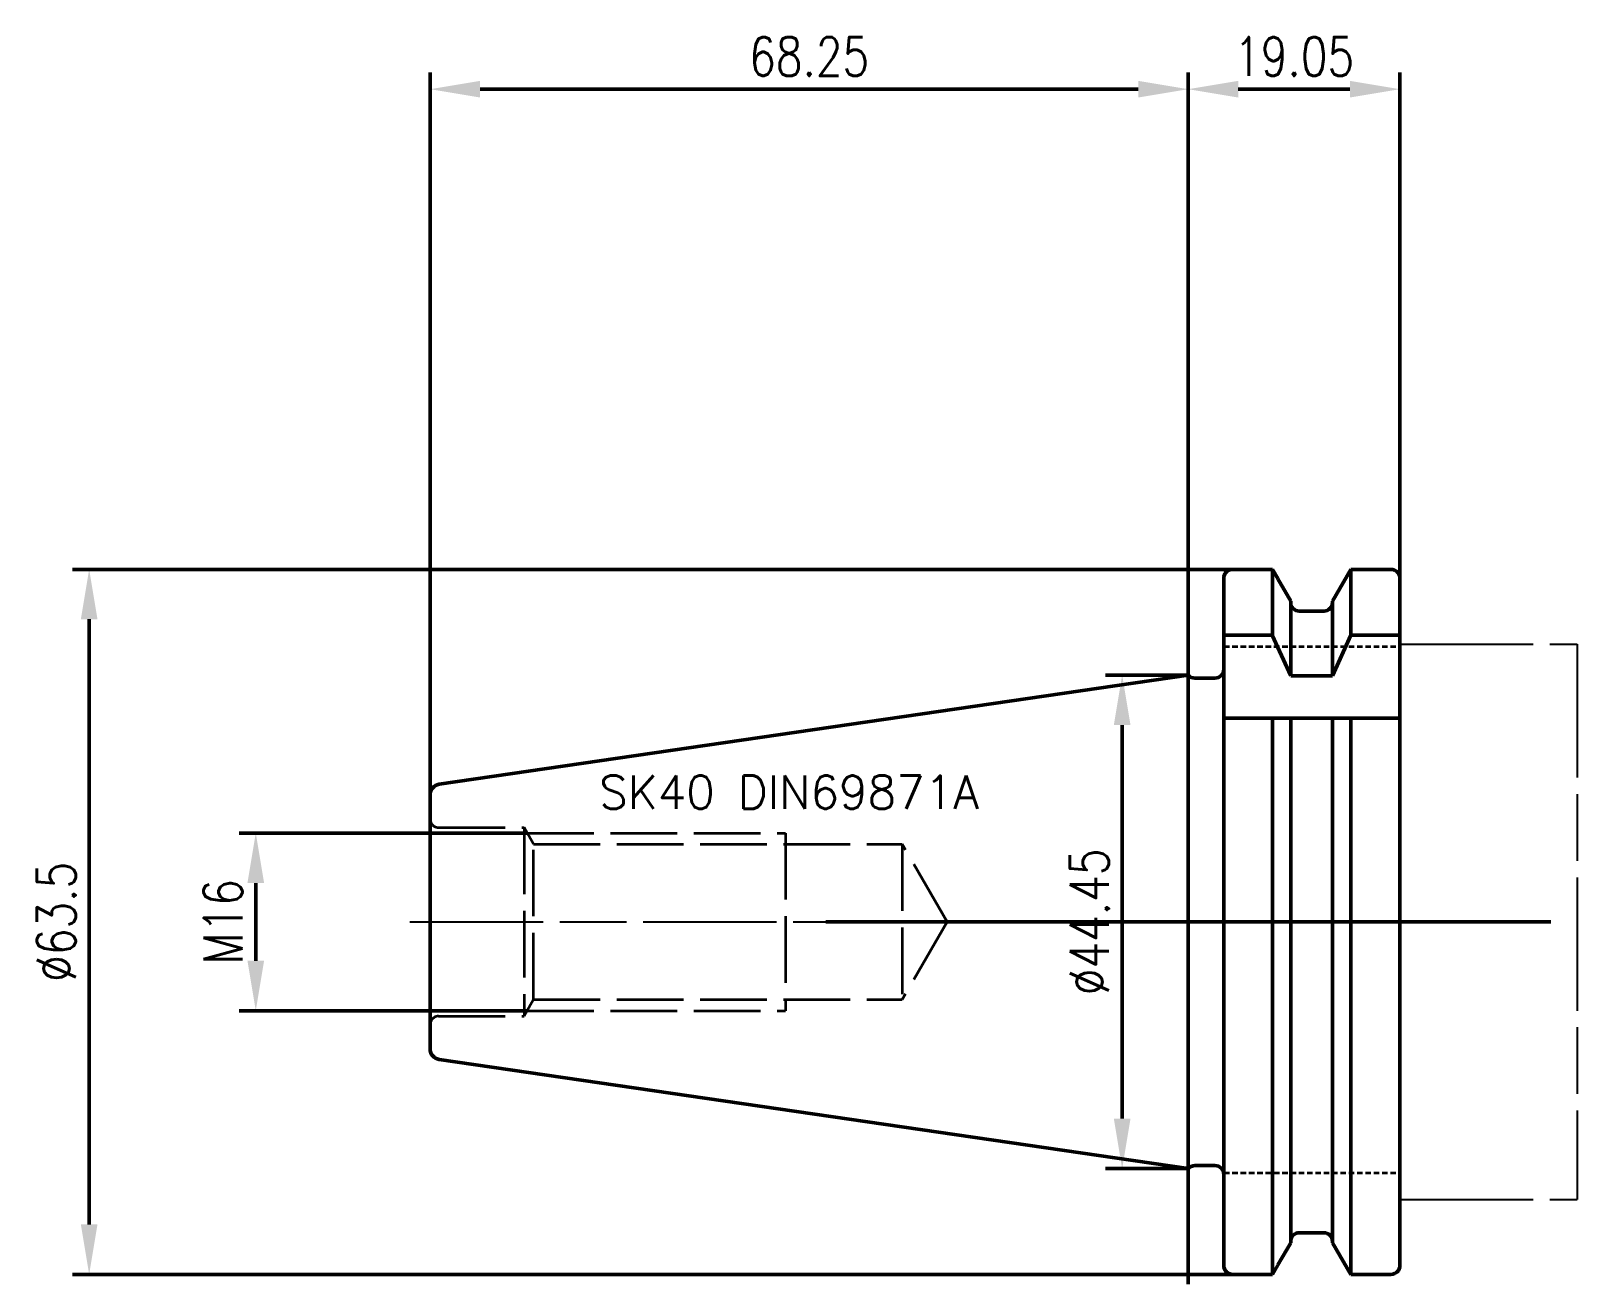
# Model space of a CAD drawing. Header units: millimetres. Extents: x 906 to 1045, y 267 to 380.
import ezdxf

# ---------------------------------------------------------------- set-up
doc = ezdxf.new("R2010")
doc.units = ezdxf.units.MM
doc.header["$LTSCALE"] = 2
for name, pattern in [('DASH', [3.75, 3, -0.75]), ('HIDDEN', [0.375, 0.25, -0.125]), ('LONGDASH_DASH', [10.5, 6, -0.75, 3, -0.75])]:
    doc.linetypes.add(name, pattern=pattern)
for name, color, linetype, lineweight in [('1', 4, 'Continuous', 50), ('6', 5, 'Continuous', 35), ('SK2', 7, 'Continuous', 25), ('SK3', 1, 'DASH', 35), ('SK4', 2, 'LONGDASH_DASH', 25)]:
    doc.layers.add(name, color=color, linetype=linetype, lineweight=lineweight)
doc.styles.add('SIMPLEX', font='simplex.shx', dxfattribs={"width": 0.8})
doc.dimstyles.new('WALTER_1', dxfattribs={"dimtxt": 3.5, "dimasz": 4.5, "dimexe": 1.5, "dimexo": 0, "dimgap": 1.2, "dimtad": 1, "dimdec": 3, "dimdsep": 46, "dimtxsty": 'SIMPLEX', "dimcen": 2.5, "dimazin": 2, "dimtfac": 1, "dimtdec": 3, "dimtmove": 0, "dimatfit": 0, "dimfxl": 1.25, "dimtolj": 1, "dimarcsym": 0})

# ---------------------------------------------------------------- blocks, each defined once
blk = doc.blocks.new('*D1')
at = {"layer": 'Defpoints', "color": 0, "transparency": 16777216}
for p in [(0, 22.225), (-5.95, -22.225), (0, -22.225)]:
    blk.add_point(p, dxfattribs=at)
at = {"layer": 'SK2', "color": 0, "lineweight": -2, "transparency": 16777216}
for p, q in [((0, 22.225), (-7.45, 22.225)), ((-5.95, 17.725), (-5.95, -17.725)), ((0, -22.225), (-7.45, -22.225))]:
    blk.add_line(p, q, dxfattribs=at)
at = {"layer": 'SK2', "color": 0, "transparency": 16777216}
for points in [[(-6.7, 17.725), (-5.2, 17.725), (-5.95, 22.225)], [(-6.7, -17.725), (-5.2, -17.725), (-5.95, -22.225)]]:
    blk.add_solid(points, dxfattribs=at)
at = {"layer": 'SK2', "color": 0, "transparency": 16777216, "insert": (-8.9, 0), "char_height": 3.5, "attachment_point": 5, "rotation": 90, "style": 'SIMPLEX'}
blk.add_mtext('\\A1;%%C44.45', dxfattribs=at)
blk = doc.blocks.new('*D2')
at = {"layer": 'Defpoints', "color": 0, "transparency": 16777216}
for p in [(-68.25, 75), (0, 22.225), (-68.25, 11.45313)]:
    blk.add_point(p, dxfattribs=at)
at = {"layer": 'SK2', "color": 0, "lineweight": -2, "transparency": 16777216}
for p, q in [((-68.25, 11.45313), (-68.25, 76.5)), ((0, 22.225), (0, 76.5)), ((-4.5, 75), (-63.75, 75))]:
    blk.add_line(p, q, dxfattribs=at)
at = {"layer": 'SK2', "color": 0, "transparency": 16777216}
for points in [[(-63.75, 75.75), (-63.75, 74.25), (-68.25, 75)], [(-4.5, 75.75), (-4.5, 74.25), (0, 75)]]:
    blk.add_solid(points, dxfattribs=at)
at = {"layer": 'SK2', "color": 0, "transparency": 16777216, "insert": (-34.125, 77.95), "char_height": 3.5, "attachment_point": 5, "style": 'SIMPLEX'}
blk.add_mtext('\\A1;68.25', dxfattribs=at)
blk = doc.blocks.new('*D3')
at = {"layer": 'Defpoints', "color": 0, "transparency": 16777216}
for p in [(19.05, 75), (19.05, 30.95), (0, 22.225)]:
    blk.add_point(p, dxfattribs=at)
at = {"layer": 'SK2', "color": 0, "lineweight": -2, "transparency": 16777216}
for p, q in [((0, 22.225), (0, 76.5)), ((19.05, 30.95), (19.05, 76.5)), ((4.5, 75), (14.55, 75))]:
    blk.add_line(p, q, dxfattribs=at)
at = {"layer": 'SK2', "color": 0, "transparency": 16777216}
for points in [[(4.5, 75.75), (4.5, 74.25), (0, 75)], [(14.55, 75.75), (14.55, 74.25), (19.05, 75)]]:
    blk.add_solid(points, dxfattribs=at)
at = {"layer": 'SK2', "color": 0, "transparency": 16777216, "insert": (9.525, 77.95), "char_height": 3.5, "attachment_point": 5, "style": 'SIMPLEX'}
blk.add_mtext('\\A1;19.05', dxfattribs=at)
blk = doc.blocks.new('*D4')
at = {"layer": 'Defpoints', "color": 0, "transparency": 16777216}
for p in [(-83.95, 8), (-59.51133, 8), (-59.51133, -8)]:
    blk.add_point(p, dxfattribs=at)
at = {"layer": 'SK2', "color": 0, "lineweight": -2, "transparency": 16777216}
for p, q in [((-59.51133, 8), (-85.45, 8)), ((-83.95, -3.5), (-83.95, 3.5)), ((-59.51133, -8), (-85.45, -8))]:
    blk.add_line(p, q, dxfattribs=at)
at = {"layer": 'SK2', "color": 0, "transparency": 16777216}
for points in [[(-84.7, 3.5), (-83.2, 3.5), (-83.95, 8)], [(-84.7, -3.5), (-83.2, -3.5), (-83.95, -8)]]:
    blk.add_solid(points, dxfattribs=at)
at = {"layer": 'SK2', "color": 0, "transparency": 16777216, "insert": (-86.9, 0), "char_height": 3.5, "attachment_point": 5, "rotation": 90, "style": 'SIMPLEX'}
blk.add_mtext('\\A1;M16', dxfattribs=at)
blk = doc.blocks.new('*D5')
at = {"layer": 'Defpoints', "color": 0, "transparency": 16777216}
for p in [(-98.95, 31.75), (4, 31.75), (4, -31.75)]:
    blk.add_point(p, dxfattribs=at)
at = {"layer": 'SK2', "color": 0, "lineweight": -2, "transparency": 16777216}
for p, q in [((4, 31.75), (-100.45, 31.75)), ((-98.95, -27.25), (-98.95, 27.25)), ((4, -31.75), (-100.45, -31.75))]:
    blk.add_line(p, q, dxfattribs=at)
at = {"layer": 'SK2', "color": 0, "transparency": 16777216}
for points in [[(-99.7, 27.25), (-98.2, 27.25), (-98.95, 31.75)], [(-99.7, -27.25), (-98.2, -27.25), (-98.95, -31.75)]]:
    blk.add_solid(points, dxfattribs=at)
at = {"layer": 'SK2', "color": 0, "transparency": 16777216, "insert": (-101.9, 0), "char_height": 3.5, "attachment_point": 5, "rotation": 90, "style": 'SIMPLEX'}
blk.add_mtext('\\A1;%%C63.5', dxfattribs=at)
blk = doc.blocks.new('CENTER')
at = {"layer": '1', "color": 1}
for p, q in [((0, 32.63), (0, -32.63)), ((32.63, 0), (-32.63, 0))]:
    blk.add_line(p, q, dxfattribs=at)
blk = doc.blocks.new('DIN69A40')
at = {"layer": '1', "color": 4, "linetype": 'Continuous'}
for p, q in [((3.2, 30.95), (3.2, 0)), ((4, 31.75), (7.5782, 31.75)), ((7.5782, 25.8341), (7.5782, 31.75)), ((8.0612, 30.9135), (7.5782, 31.75)), ((8.0767, 30.8866), (8.0612, 30.9135)), ((9.225, 28.8977), (8.0767, 30.8866)), ((12.975, 28.8976), (14.6218, 31.75)), ((14.6218, 25.8341), (14.6218, 31.75)), ((14.6218, 31.75), (18.25, 31.75)), ((19.05, 30.95), (19.05, 0)), ((9.225, 28.8977), (9.225, 22.1685)), ((9.975, 28), (12.225, 28)), ((12.975, 22.1683), (12.975, 28.8976)), ((3.2, 25.8341), (7.5637, 25.8341)), ((7.5637, 25.8341), (9.225, 22.1685)), ((12.975, 22.1683), (14.6363, 25.8341)), ((14.6363, 25.8341), (19.05, 25.8341)), ((0, 22.225), (-67.4371, 12.3932)), ((0, 0), (0, 22.225)), ((0.6037, 21.95), (2.4, 21.95)), ((9.225, 22.1685), (12.975, 22.1683)), ((3.2, 18.35), (19.05, 18.35)), ((7.5782, 0), (7.5782, 18.35)), ((9.225, 18.35), (9.225, 0)), ((12.975, 0), (12.975, 18.35)), ((14.6218, 0), (14.6218, 18.35)), ((-68.25, 11.4531), (-68.25, 0)), ((-68.25, -11.4517), (-68.25, 0)), ((0, 0), (0, -22.225)), ((3.2, -30.95), (3.2, 0)), ((7.5782, 0), (7.5782, -31.75)), ((9.225, 0), (9.225, -28.8977)), ((12.975, 0), (12.975, -28.8976)), ((14.6218, 0), (14.6218, -31.75)), ((19.05, -30.95), (19.05, 0)), ((0, -22.225), (-67.4371, -12.3917)), ((0.6037, -21.95), (2.4, -21.95)), ((9.225, -28.8977), (8.0767, -30.8866)), ((12.225, -28), (9.975, -28)), ((12.975, -28.8976), (14.6218, -31.75)), ((4, -31.75), (7.5782, -31.75)), ((8.0612, -30.9135), (7.5782, -31.75)), ((8.0767, -30.8866), (8.0612, -30.9135)), ((14.6218, -31.75), (18.25, -31.75))]:
    blk.add_line(p, q, dxfattribs=at)
for centre, radius, start, end in [((4, 30.95), 0.8, 90, 180), ((18.25, 30.95), 0.8, 0, 90), ((9.975, 28.75), 0.75, 180, 270), ((12.225, 28.75), 0.75, 270, 0), ((2.4, 22.75), 0.8, 270, 0), ((0.6036, 22.75), 0.8, 221.014161, 270.003077), ((-67.3, 11.4531), 0.95, 98.296103, 180.000363), ((-67.3, -11.4516), 0.95, 179.999262, 261.704032), ((0.6036, -22.75), 0.8, 89.996923, 138.985839), ((2.4, -22.75), 0.8, 0, 90), ((9.975, -28.75), 0.75, 90, 180), ((12.225, -28.75), 0.75, 0, 90), ((4, -30.95), 0.8, 180, 270), ((18.25, -30.95), 0.8, 270, 0)]:
    blk.add_arc(centre, radius, start, end, dxfattribs=at)
at = {"layer": 'SK3', "color": 1, "linetype": 'HIDDEN'}
for p, q in [((3.2, 24.8), (19.05, 24.8)), ((3.2, -22.6), (19.05, -22.6))]:
    blk.add_line(p, q, dxfattribs=at)
at = {"layer": 'SK3'}
for p, q in [((-67.5, 8.5045), (-59.8, 8.5045)), ((-58.9313, 7), (-59.8, 8.5045)), ((-59.8, 8.5), (-59.8, -8.5045)), ((-59.5113, 8), (-36.25, 8)), ((-58.9313, 7), (-25.75, 7)), ((-58.9313, -7), (-58.9313, 7)), ((-36.25, 8), (-36.25, -8)), ((-21.7085, 0), (-25.75, 7)), ((-25.75, 7), (-25.75, -7)), ((-21.7085, 0), (-25.75, -7)), ((-58.9313, -7), (-59.8, -8.5045)), ((-59.5113, -8), (-36.25, -8)), ((-58.9313, -7), (-25.75, -7)), ((-67.5, -8.5045), (-59.8, -8.5045))]:
    blk.add_line(p, q, dxfattribs=at)
for centre, start, end in [((-67.5, 9.2545), 180, 270), ((-67.5, -9.2545), 90, 180)]:
    blk.add_arc(centre, 0.75, start, end, dxfattribs=at)
at = {"layer": 'SK4'}
for p, q in [((19.05, 25), (35, 25)), ((35, 25), (35, -25)), ((-70.0803, 0), (-15.0733, 0)), ((-4.0307, 0), (19.05, 0)), ((19.05, -25), (35, -25))]:
    blk.add_line(p, q, dxfattribs=at)
at = {"layer": '6', "style": 'SIMPLEX'}
blk.add_text('SK40 DIN69871A', height=3, dxfattribs=at).set_placement((-53.0387, 10.1801))
at = {"layer": 'SK2'}
for base, p2, picture, middle in [((-68.25, 75), (-68.25, 11.4531), '*D2', (-34.125, 77.95)), ((19.05, 75), (19.05, 30.95), '*D3', (9.525, 77.95))]:
    dim = blk.add_linear_dim(base=base, p1=(0, 22.225), p2=p2, dimstyle='WALTER_1', dxfattribs=at)
    dim.commit()
    dim.dimension.update_dxf_attribs({"geometry": picture, "text_midpoint": middle})
for base, p1, p2, text, picture, middle in [((-98.95, 31.75), (4, -31.75), (4, 31.75), '%%C63.5', '*D5', (-101.9, 0)), ((-5.95, -22.225), (0, 22.225), (0, -22.225), '%%C44.45', '*D1', (-8.9, 0)), ((-83.95, 8), (-59.5113, -8), (-59.5113, 8), 'M16', '*D4', (-86.9, 0))]:
    dim = blk.add_linear_dim(base=base, p1=p1, p2=p2, angle=90, text=text, dimstyle='WALTER_1', dxfattribs=at)
    dim.commit()
    dim.dimension.update_dxf_attribs({"geometry": picture, "text_midpoint": middle})

msp = doc.modelspace()

# ---------------------------------------------------------------- block references
at = {"layer": '1'}
for name in ['DIN69A40', 'CENTER']:
    msp.add_blockref(name, (1009.86, 300.02), dxfattribs=at)

doc.saveas('drawing.dxf')
